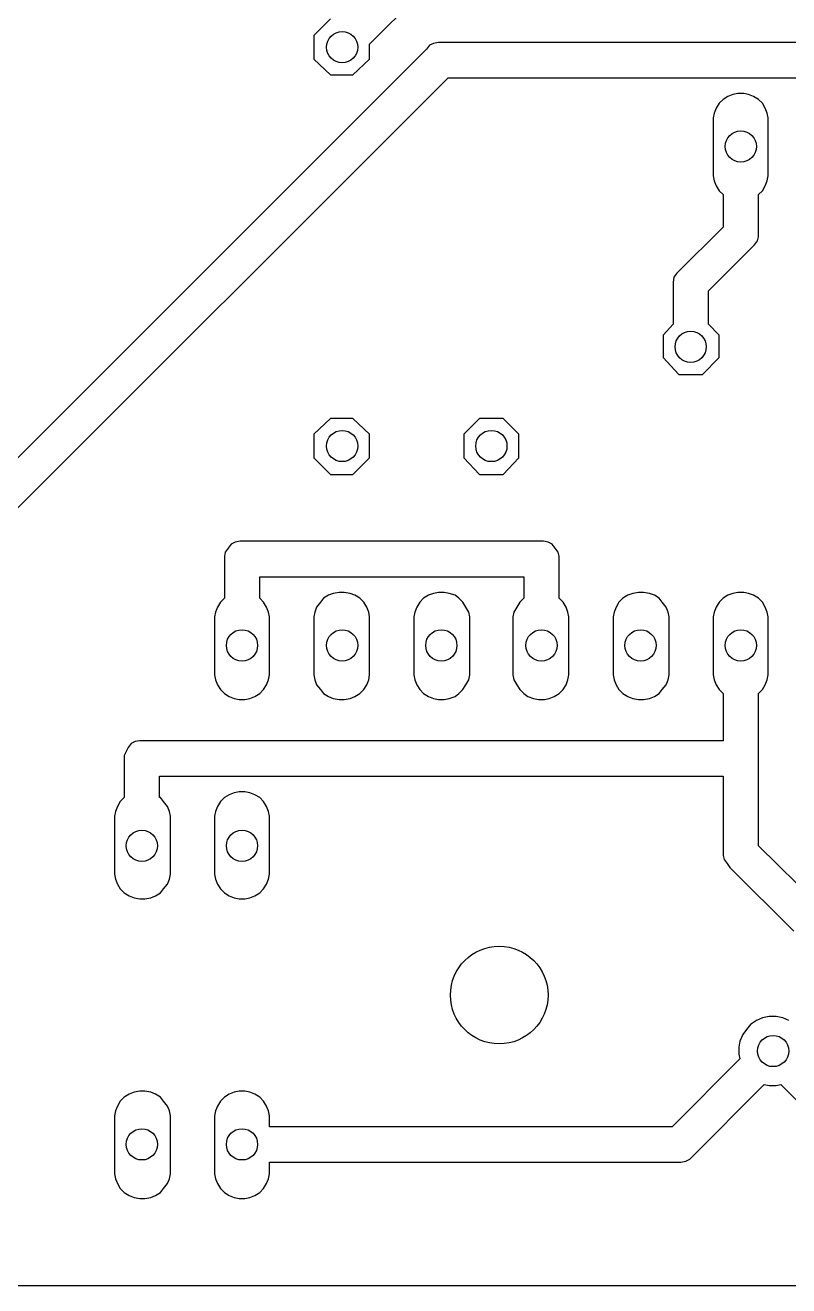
# Model space of a CAD drawing. Extents: x -4463 to -4217, y -2637 to -2584.
# Drawn here: x -4430.09 to -4410.53, y -2637.39 to -2605.13 of the extents above; entities that cross this region are included whole.
import ezdxf

# ---------------------------------------------------------------- set-up
doc = ezdxf.new("R2010")
doc.units = 0
doc.header["$MEASUREMENT"] = 0
for name, color, linetype in [('OBRYS', 7, 'Continuous'), ('SCIEZKI', 3, 'Continuous'), ('WIERCENIA', 10, 'Continuous')]:
    doc.layers.add(name, color=color, linetype=linetype)

msp = doc.modelspace()

# ---------------------------------------------------------------- linework, layer by layer
at = {"layer": 'OBRYS'}
msp.add_line((-4346.426, -2637.392), (-4461.793, -2637.392), dxfattribs=at)
msp.add_line((-4346.426, -2637.392), (-4461.793, -2637.392), dxfattribs=at)
at = {"layer": 'SCIEZKI'}
for p, q in [((-4421.267, -2605.615), (-4416.692, -2601.039)), ((-4422.273, -2604.961), (-4422.7, -2605.389)), ((-4422.7, -2605.389), (-4422.7, -2605.992)), ((-4422.7, -2605.389), (-4422.7, -2605.389)), ((-4419.809, -2605.74), (-4440.902, -2626.808)), ((-4421.267, -2605.992), (-4421.267, -2605.615)), ((-4419.734, -2605.64), (-4419.809, -2605.74)), ((-4419.633, -2605.59), (-4419.734, -2605.64)), ((-4419.508, -2605.565), (-4419.633, -2605.59)), ((-4404.046, -2605.565), (-4419.508, -2605.565)), ((-4422.7, -2605.992), (-4422.273, -2606.394)), ((-4421.695, -2606.394), (-4421.267, -2605.992)), ((-4422.273, -2606.394), (-4421.695, -2606.394)), ((-4440.097, -2627.285), (-4419.256, -2606.47)), ((-4419.256, -2606.47), (-4404.549, -2606.47)), ((-4412.217, -2607.023), (-4412.318, -2607.123)), ((-4412.091, -2606.947), (-4412.217, -2607.023)), ((-4411.966, -2606.897), (-4412.091, -2606.947)), ((-4411.84, -2606.872), (-4411.966, -2606.897)), ((-4411.689, -2606.872), (-4411.84, -2606.872)), ((-4411.563, -2606.897), (-4411.689, -2606.872)), ((-4411.438, -2606.947), (-4411.563, -2606.897)), ((-4411.312, -2607.023), (-4411.438, -2606.947)), ((-4411.211, -2607.123), (-4411.312, -2607.023)), ((-4412.443, -2607.375), (-4412.468, -2607.5)), ((-4412.393, -2607.249), (-4412.443, -2607.375)), ((-4412.318, -2607.123), (-4412.393, -2607.249)), ((-4411.136, -2607.249), (-4411.211, -2607.123)), ((-4411.086, -2607.375), (-4411.136, -2607.249)), ((-4411.061, -2607.5), (-4411.086, -2607.375)), ((-4412.468, -2607.5), (-4412.468, -2608.984)), ((-4411.061, -2608.984), (-4411.061, -2607.5)), ((-4412.468, -2608.984), (-4412.443, -2609.109)), ((-4411.086, -2609.109), (-4411.061, -2608.984)), ((-4412.443, -2609.109), (-4412.393, -2609.235)), ((-4412.393, -2609.235), (-4412.318, -2609.361)), ((-4411.211, -2609.361), (-4411.136, -2609.235)), ((-4411.136, -2609.235), (-4411.086, -2609.109)), ((-4412.318, -2609.361), (-4412.217, -2609.461)), ((-4412.217, -2609.461), (-4412.217, -2609.461)), ((-4412.217, -2609.461), (-4412.217, -2610.291)), ((-4411.312, -2609.461), (-4411.211, -2609.361)), ((-4411.312, -2610.542), (-4411.312, -2609.461)), ((-4411.312, -2609.461), (-4411.312, -2609.461)), ((-4412.217, -2610.291), (-4413.399, -2611.472)), ((-4411.412, -2610.743), (-4411.337, -2610.643)), ((-4411.337, -2610.643), (-4411.312, -2610.542)), ((-4412.594, -2611.925), (-4411.412, -2610.743)), ((-4413.474, -2611.573), (-4413.499, -2611.699)), ((-4413.399, -2611.472), (-4413.474, -2611.573)), ((-4413.499, -2611.699), (-4413.499, -2612.78)), ((-4412.594, -2612.78), (-4412.594, -2611.925)), ((-4413.499, -2612.78), (-4413.75, -2613.056)), ((-4412.318, -2613.056), (-4412.594, -2612.78)), ((-4413.75, -2613.056), (-4413.75, -2613.634)), ((-4413.75, -2613.056), (-4413.75, -2613.056)), ((-4412.318, -2613.634), (-4412.318, -2613.056)), ((-4413.75, -2613.634), (-4413.348, -2614.062)), ((-4412.745, -2614.062), (-4412.318, -2613.634)), ((-4413.348, -2614.062), (-4412.745, -2614.062)), ((-4422.273, -2615.193), (-4422.7, -2615.595)), ((-4421.695, -2615.193), (-4422.273, -2615.193)), ((-4421.267, -2615.595), (-4421.695, -2615.193)), ((-4418.452, -2615.193), (-4418.854, -2615.595)), ((-4417.848, -2615.193), (-4418.452, -2615.193)), ((-4417.446, -2615.595), (-4417.848, -2615.193)), ((-4422.7, -2615.595), (-4422.7, -2616.199)), ((-4422.7, -2615.595), (-4422.7, -2615.595)), ((-4421.267, -2616.199), (-4421.267, -2615.595)), ((-4418.854, -2615.595), (-4418.854, -2616.199)), ((-4418.854, -2615.595), (-4418.854, -2615.595)), ((-4417.446, -2616.199), (-4417.446, -2615.595)), ((-4422.7, -2616.199), (-4422.273, -2616.626)), ((-4421.695, -2616.626), (-4421.267, -2616.199)), ((-4418.854, -2616.199), (-4418.452, -2616.626)), ((-4417.848, -2616.626), (-4417.446, -2616.199)), ((-4422.273, -2616.626), (-4421.695, -2616.626)), ((-4418.452, -2616.626), (-4417.848, -2616.626)), ((-4424.712, -2618.361), (-4424.812, -2618.411)), ((-4424.586, -2618.336), (-4424.712, -2618.361)), ((-4416.818, -2618.336), (-4424.586, -2618.336)), ((-4416.692, -2618.361), (-4416.818, -2618.336)), ((-4416.591, -2618.411), (-4416.692, -2618.361)), ((-4424.963, -2618.612), (-4424.988, -2618.713)), ((-4424.988, -2618.713), (-4424.988, -2619.794)), ((-4424.888, -2618.512), (-4424.963, -2618.612)), ((-4424.812, -2618.411), (-4424.888, -2618.512)), ((-4416.516, -2618.512), (-4416.591, -2618.411)), ((-4416.44, -2618.612), (-4416.516, -2618.512)), ((-4416.415, -2618.713), (-4416.44, -2618.612)), ((-4416.415, -2619.794), (-4416.415, -2618.713)), ((-4424.083, -2619.794), (-4424.083, -2619.241)), ((-4424.083, -2619.241), (-4417.32, -2619.241)), ((-4417.32, -2619.241), (-4417.32, -2619.794)), ((-4422.198, -2619.668), (-4422.323, -2619.718)), ((-4422.047, -2619.643), (-4422.198, -2619.668)), ((-4421.921, -2619.643), (-4422.047, -2619.643)), ((-4421.77, -2619.668), (-4421.921, -2619.643)), ((-4421.644, -2619.718), (-4421.77, -2619.668)), ((-4419.633, -2619.668), (-4419.759, -2619.718)), ((-4419.508, -2619.643), (-4419.633, -2619.668)), ((-4419.357, -2619.643), (-4419.508, -2619.643)), ((-4419.231, -2619.668), (-4419.357, -2619.643)), ((-4419.08, -2619.718), (-4419.231, -2619.668)), ((-4414.53, -2619.668), (-4414.656, -2619.718)), ((-4414.379, -2619.643), (-4414.53, -2619.668)), ((-4414.253, -2619.643), (-4414.379, -2619.643)), ((-4414.102, -2619.668), (-4414.253, -2619.643)), ((-4413.977, -2619.718), (-4414.102, -2619.668)), ((-4411.966, -2619.668), (-4412.091, -2619.718)), ((-4411.84, -2619.643), (-4411.966, -2619.668)), ((-4411.689, -2619.643), (-4411.84, -2619.643)), ((-4411.563, -2619.668), (-4411.689, -2619.643)), ((-4411.438, -2619.718), (-4411.563, -2619.668)), ((-4425.089, -2619.894), (-4425.164, -2620.02)), ((-4424.988, -2619.794), (-4425.089, -2619.894)), ((-4424.988, -2619.794), (-4424.988, -2619.794)), ((-4423.982, -2619.894), (-4424.083, -2619.794)), ((-4424.083, -2619.794), (-4424.083, -2619.794)), ((-4423.907, -2620.02), (-4423.982, -2619.894)), ((-4422.524, -2619.894), (-4422.625, -2620.02)), ((-4422.449, -2619.794), (-4422.524, -2619.894)), ((-4422.323, -2619.718), (-4422.449, -2619.794)), ((-4421.519, -2619.794), (-4421.644, -2619.718)), ((-4421.418, -2619.894), (-4421.519, -2619.794)), ((-4421.343, -2620.02), (-4421.418, -2619.894)), ((-4419.985, -2619.894), (-4420.061, -2620.02)), ((-4419.885, -2619.794), (-4419.985, -2619.894)), ((-4419.759, -2619.718), (-4419.885, -2619.794)), ((-4418.98, -2619.794), (-4419.08, -2619.718)), ((-4418.879, -2619.894), (-4418.98, -2619.794)), ((-4418.804, -2620.02), (-4418.879, -2619.894)), ((-4417.421, -2619.894), (-4417.496, -2620.02)), ((-4417.32, -2619.794), (-4417.421, -2619.894)), ((-4417.32, -2619.794), (-4417.32, -2619.794)), ((-4416.315, -2619.894), (-4416.415, -2619.794)), ((-4416.415, -2619.794), (-4416.415, -2619.794)), ((-4416.239, -2620.02), (-4416.315, -2619.894)), ((-4414.882, -2619.894), (-4414.957, -2620.02)), ((-4414.781, -2619.794), (-4414.882, -2619.894)), ((-4414.656, -2619.718), (-4414.781, -2619.794)), ((-4413.851, -2619.794), (-4413.977, -2619.718)), ((-4413.776, -2619.894), (-4413.851, -2619.794)), ((-4413.675, -2620.02), (-4413.776, -2619.894)), ((-4412.318, -2619.894), (-4412.393, -2620.02)), ((-4412.217, -2619.794), (-4412.318, -2619.894)), ((-4412.091, -2619.718), (-4412.217, -2619.794)), ((-4411.312, -2619.794), (-4411.438, -2619.718)), ((-4411.211, -2619.894), (-4411.312, -2619.794)), ((-4411.136, -2620.02), (-4411.211, -2619.894)), ((-4425.214, -2620.146), (-4425.239, -2620.271)), ((-4425.239, -2620.271), (-4425.239, -2621.755)), ((-4425.164, -2620.02), (-4425.214, -2620.146)), ((-4423.857, -2620.146), (-4423.907, -2620.02)), ((-4423.832, -2620.271), (-4423.857, -2620.146)), ((-4423.832, -2621.755), (-4423.832, -2620.271)), ((-4422.675, -2620.146), (-4422.7, -2620.271)), ((-4422.7, -2620.271), (-4422.7, -2621.755)), ((-4422.625, -2620.02), (-4422.675, -2620.146)), ((-4421.292, -2620.146), (-4421.343, -2620.02)), ((-4421.267, -2620.271), (-4421.292, -2620.146)), ((-4421.267, -2621.755), (-4421.267, -2620.271)), ((-4420.111, -2620.146), (-4420.136, -2620.271)), ((-4420.136, -2620.271), (-4420.136, -2621.755)), ((-4420.061, -2620.02), (-4420.111, -2620.146)), ((-4418.728, -2620.146), (-4418.804, -2620.02)), ((-4418.703, -2620.271), (-4418.728, -2620.146)), ((-4418.703, -2621.755), (-4418.703, -2620.271)), ((-4417.572, -2620.146), (-4417.597, -2620.271)), ((-4417.597, -2620.271), (-4417.597, -2621.755)), ((-4417.496, -2620.02), (-4417.572, -2620.146)), ((-4416.189, -2620.146), (-4416.239, -2620.02)), ((-4416.164, -2620.271), (-4416.189, -2620.146)), ((-4416.164, -2621.755), (-4416.164, -2620.271)), ((-4415.007, -2620.146), (-4415.033, -2620.271)), ((-4415.033, -2620.271), (-4415.033, -2621.755)), ((-4414.957, -2620.02), (-4415.007, -2620.146)), ((-4413.625, -2620.146), (-4413.675, -2620.02)), ((-4413.6, -2620.271), (-4413.625, -2620.146)), ((-4413.6, -2621.755), (-4413.6, -2620.271)), ((-4412.443, -2620.146), (-4412.468, -2620.271)), ((-4412.468, -2620.271), (-4412.468, -2621.755)), ((-4412.393, -2620.02), (-4412.443, -2620.146)), ((-4411.086, -2620.146), (-4411.136, -2620.02)), ((-4411.061, -2620.271), (-4411.086, -2620.146)), ((-4411.061, -2621.755), (-4411.061, -2620.271)), ((-4425.239, -2621.755), (-4425.214, -2621.88)), ((-4425.214, -2621.88), (-4425.164, -2622.006)), ((-4423.907, -2622.006), (-4423.857, -2621.88)), ((-4423.857, -2621.88), (-4423.832, -2621.755)), ((-4423.832, -2621.755), (-4423.832, -2621.755)), ((-4422.7, -2621.755), (-4422.675, -2621.88)), ((-4422.675, -2621.88), (-4422.625, -2622.006)), ((-4421.343, -2622.006), (-4421.292, -2621.88)), ((-4421.292, -2621.88), (-4421.267, -2621.755)), ((-4421.267, -2621.755), (-4421.267, -2621.755)), ((-4420.136, -2621.755), (-4420.111, -2621.88)), ((-4420.111, -2621.88), (-4420.061, -2622.006)), ((-4418.804, -2622.006), (-4418.728, -2621.88)), ((-4418.728, -2621.88), (-4418.703, -2621.755)), ((-4418.703, -2621.755), (-4418.703, -2621.755)), ((-4417.597, -2621.755), (-4417.572, -2621.88)), ((-4417.572, -2621.88), (-4417.496, -2622.006)), ((-4416.239, -2622.006), (-4416.189, -2621.88)), ((-4416.189, -2621.88), (-4416.164, -2621.755)), ((-4415.033, -2621.755), (-4415.007, -2621.88)), ((-4415.007, -2621.88), (-4414.957, -2622.006)), ((-4413.675, -2622.006), (-4413.625, -2621.88)), ((-4413.625, -2621.88), (-4413.6, -2621.755)), ((-4413.6, -2621.755), (-4413.6, -2621.755)), ((-4412.468, -2621.755), (-4412.443, -2621.88)), ((-4412.443, -2621.88), (-4412.393, -2622.006)), ((-4411.136, -2622.006), (-4411.086, -2621.88)), ((-4411.086, -2621.88), (-4411.061, -2621.755)), ((-4411.061, -2621.755), (-4411.061, -2621.755)), ((-4425.164, -2622.006), (-4425.089, -2622.132)), ((-4425.089, -2622.132), (-4424.988, -2622.232)), ((-4424.988, -2622.232), (-4424.862, -2622.308)), ((-4424.209, -2622.308), (-4424.083, -2622.232)), ((-4424.083, -2622.232), (-4423.982, -2622.132)), ((-4423.982, -2622.132), (-4423.907, -2622.006)), ((-4422.625, -2622.006), (-4422.524, -2622.132)), ((-4422.524, -2622.132), (-4422.449, -2622.232)), ((-4422.449, -2622.232), (-4422.323, -2622.308)), ((-4421.644, -2622.308), (-4421.519, -2622.232)), ((-4421.519, -2622.232), (-4421.418, -2622.132)), ((-4421.418, -2622.132), (-4421.343, -2622.006)), ((-4420.061, -2622.006), (-4419.985, -2622.132)), ((-4419.985, -2622.132), (-4419.885, -2622.232)), ((-4419.885, -2622.232), (-4419.759, -2622.308)), ((-4419.08, -2622.308), (-4418.98, -2622.232)), ((-4418.98, -2622.232), (-4418.879, -2622.132)), ((-4418.879, -2622.132), (-4418.804, -2622.006)), ((-4417.496, -2622.006), (-4417.421, -2622.132)), ((-4417.421, -2622.132), (-4417.32, -2622.232)), ((-4417.32, -2622.232), (-4417.22, -2622.308)), ((-4416.541, -2622.308), (-4416.415, -2622.232)), ((-4416.415, -2622.232), (-4416.315, -2622.132)), ((-4416.315, -2622.132), (-4416.239, -2622.006)), ((-4414.957, -2622.006), (-4414.882, -2622.132)), ((-4414.882, -2622.132), (-4414.781, -2622.232)), ((-4414.781, -2622.232), (-4414.656, -2622.308)), ((-4413.977, -2622.308), (-4413.851, -2622.232)), ((-4413.851, -2622.232), (-4413.776, -2622.132)), ((-4413.776, -2622.132), (-4413.675, -2622.006)), ((-4412.393, -2622.006), (-4412.318, -2622.132)), ((-4412.318, -2622.132), (-4412.217, -2622.232)), ((-4412.217, -2622.232), (-4412.217, -2622.232)), ((-4412.217, -2622.232), (-4412.217, -2623.439)), ((-4411.312, -2622.232), (-4411.211, -2622.132)), ((-4411.312, -2626.129), (-4411.312, -2622.232)), ((-4411.312, -2622.232), (-4411.312, -2622.232)), ((-4411.211, -2622.132), (-4411.136, -2622.006)), ((-4424.862, -2622.308), (-4424.737, -2622.358)), ((-4424.737, -2622.358), (-4424.611, -2622.383)), ((-4424.611, -2622.383), (-4424.46, -2622.383)), ((-4424.46, -2622.383), (-4424.334, -2622.358)), ((-4424.334, -2622.358), (-4424.209, -2622.308)), ((-4422.323, -2622.308), (-4422.198, -2622.358)), ((-4422.198, -2622.358), (-4422.047, -2622.383)), ((-4422.047, -2622.383), (-4421.921, -2622.383)), ((-4421.921, -2622.383), (-4421.77, -2622.358)), ((-4421.77, -2622.358), (-4421.644, -2622.308)), ((-4419.759, -2622.308), (-4419.633, -2622.358)), ((-4419.633, -2622.358), (-4419.508, -2622.383)), ((-4419.508, -2622.383), (-4419.357, -2622.383)), ((-4419.357, -2622.383), (-4419.231, -2622.358)), ((-4419.231, -2622.358), (-4419.08, -2622.308)), ((-4417.22, -2622.308), (-4417.069, -2622.358)), ((-4417.069, -2622.358), (-4416.943, -2622.383)), ((-4416.943, -2622.383), (-4416.792, -2622.383)), ((-4416.792, -2622.383), (-4416.667, -2622.358)), ((-4416.667, -2622.358), (-4416.541, -2622.308)), ((-4414.656, -2622.308), (-4414.53, -2622.358)), ((-4414.53, -2622.358), (-4414.379, -2622.383)), ((-4414.379, -2622.383), (-4414.253, -2622.383)), ((-4414.253, -2622.383), (-4414.102, -2622.358)), ((-4414.102, -2622.358), (-4413.977, -2622.308)), ((-4427.376, -2623.514), (-4427.452, -2623.615)), ((-4427.276, -2623.464), (-4427.376, -2623.514)), ((-4427.15, -2623.439), (-4427.276, -2623.464)), ((-4412.217, -2623.439), (-4427.15, -2623.439)), ((-4427.502, -2623.716), (-4427.552, -2623.816)), ((-4427.552, -2623.816), (-4427.552, -2624.897)), ((-4427.452, -2623.615), (-4427.502, -2623.716)), ((-4426.647, -2624.897), (-4426.647, -2624.344)), ((-4426.647, -2624.344), (-4412.217, -2624.344)), ((-4412.217, -2624.344), (-4412.217, -2626.38)), ((-4424.862, -2624.822), (-4424.988, -2624.897)), ((-4424.737, -2624.771), (-4424.862, -2624.822)), ((-4424.611, -2624.746), (-4424.737, -2624.771)), ((-4424.46, -2624.746), (-4424.611, -2624.746)), ((-4424.334, -2624.771), (-4424.46, -2624.746)), ((-4424.209, -2624.822), (-4424.334, -2624.771)), ((-4424.083, -2624.897), (-4424.209, -2624.822)), ((-4427.728, -2625.123), (-4427.779, -2625.249)), ((-4427.653, -2624.998), (-4427.728, -2625.123)), ((-4427.552, -2624.897), (-4427.653, -2624.998)), ((-4427.552, -2624.897), (-4427.552, -2624.897)), ((-4426.622, -2624.897), (-4426.647, -2624.897)), ((-4426.547, -2624.998), (-4426.622, -2624.897)), ((-4426.446, -2625.123), (-4426.547, -2624.998)), ((-4426.396, -2625.249), (-4426.446, -2625.123)), ((-4425.164, -2625.123), (-4425.214, -2625.249)), ((-4425.089, -2624.998), (-4425.164, -2625.123)), ((-4424.988, -2624.897), (-4425.089, -2624.998)), ((-4423.982, -2624.998), (-4424.083, -2624.897)), ((-4423.907, -2625.123), (-4423.982, -2624.998)), ((-4423.857, -2625.249), (-4423.907, -2625.123)), ((-4427.779, -2625.249), (-4427.804, -2625.375)), ((-4427.804, -2625.375), (-4427.804, -2626.858)), ((-4426.371, -2625.375), (-4426.396, -2625.249)), ((-4426.371, -2626.858), (-4426.371, -2625.375)), ((-4425.214, -2625.249), (-4425.239, -2625.375)), ((-4425.239, -2625.375), (-4425.239, -2626.858)), ((-4425.239, -2625.375), (-4425.239, -2625.375)), ((-4423.832, -2625.375), (-4423.857, -2625.249)), ((-4423.832, -2626.858), (-4423.832, -2625.375)), ((-4409.753, -2627.663), (-4411.312, -2626.129)), ((-4412.217, -2626.38), (-4412.192, -2626.481)), ((-4412.192, -2626.481), (-4412.116, -2626.582)), ((-4412.116, -2626.582), (-4412.041, -2626.682)), ((-4412.041, -2626.682), (-4410.407, -2628.316)), ((-4427.804, -2626.858), (-4427.779, -2626.984)), ((-4427.779, -2626.984), (-4427.728, -2627.109)), ((-4426.446, -2627.109), (-4426.396, -2626.984)), ((-4426.396, -2626.984), (-4426.371, -2626.858)), ((-4425.239, -2626.858), (-4425.214, -2626.984)), ((-4425.214, -2626.984), (-4425.164, -2627.109)), ((-4423.907, -2627.109), (-4423.857, -2626.984)), ((-4423.857, -2626.984), (-4423.832, -2626.858)), ((-4427.728, -2627.109), (-4427.653, -2627.235)), ((-4427.653, -2627.235), (-4427.552, -2627.336)), ((-4427.552, -2627.336), (-4427.427, -2627.411)), ((-4427.427, -2627.411), (-4427.301, -2627.461)), ((-4426.874, -2627.461), (-4426.748, -2627.411)), ((-4426.748, -2627.411), (-4426.622, -2627.336)), ((-4426.622, -2627.336), (-4426.547, -2627.235)), ((-4426.547, -2627.235), (-4426.446, -2627.109)), ((-4425.164, -2627.109), (-4425.089, -2627.235)), ((-4425.089, -2627.235), (-4424.988, -2627.336)), ((-4424.988, -2627.336), (-4424.862, -2627.411)), ((-4424.862, -2627.411), (-4424.737, -2627.461)), ((-4424.334, -2627.461), (-4424.209, -2627.411)), ((-4424.209, -2627.411), (-4424.083, -2627.336)), ((-4424.083, -2627.336), (-4423.982, -2627.235)), ((-4423.982, -2627.235), (-4423.907, -2627.109)), ((-4427.301, -2627.461), (-4427.15, -2627.487)), ((-4427.15, -2627.487), (-4427.024, -2627.487)), ((-4427.024, -2627.487), (-4426.874, -2627.461)), ((-4424.737, -2627.461), (-4424.611, -2627.487)), ((-4424.611, -2627.487), (-4424.46, -2627.487)), ((-4424.46, -2627.487), (-4424.334, -2627.461)), ((-4411.362, -2630.604), (-4411.513, -2630.705)), ((-4411.211, -2630.529), (-4411.362, -2630.604)), ((-4411.035, -2630.503), (-4411.211, -2630.529)), ((-4410.859, -2630.503), (-4411.035, -2630.503)), ((-4410.683, -2630.529), (-4410.859, -2630.503)), ((-4410.533, -2630.604), (-4410.683, -2630.529)), ((-4411.714, -2630.956), (-4411.79, -2631.132)), ((-4411.614, -2630.83), (-4411.714, -2630.956)), ((-4411.513, -2630.705), (-4411.614, -2630.83)), ((-4411.79, -2631.132), (-4411.815, -2631.283)), ((-4411.815, -2631.283), (-4411.815, -2631.459)), ((-4411.79, -2631.584), (-4413.524, -2633.319)), ((-4411.815, -2631.459), (-4411.79, -2631.584)), ((-4413.072, -2634.149), (-4411.161, -2632.238)), ((-4411.161, -2632.238), (-4411.035, -2632.263)), ((-4411.035, -2632.263), (-4410.859, -2632.263)), ((-4410.859, -2632.263), (-4410.734, -2632.238)), ((-4410.734, -2632.238), (-4409.502, -2633.47)), ((-4427.552, -2632.565), (-4427.653, -2632.665)), ((-4427.427, -2632.489), (-4427.552, -2632.565)), ((-4427.301, -2632.439), (-4427.427, -2632.489)), ((-4427.15, -2632.414), (-4427.301, -2632.439)), ((-4427.024, -2632.414), (-4427.15, -2632.414)), ((-4426.874, -2632.439), (-4427.024, -2632.414)), ((-4426.748, -2632.489), (-4426.874, -2632.439)), ((-4426.622, -2632.565), (-4426.748, -2632.489)), ((-4426.547, -2632.665), (-4426.622, -2632.565)), ((-4424.988, -2632.565), (-4425.089, -2632.665)), ((-4424.862, -2632.489), (-4424.988, -2632.565)), ((-4424.737, -2632.439), (-4424.862, -2632.489)), ((-4424.611, -2632.414), (-4424.737, -2632.439)), ((-4424.46, -2632.414), (-4424.611, -2632.414)), ((-4424.334, -2632.439), (-4424.46, -2632.414)), ((-4424.209, -2632.489), (-4424.334, -2632.439)), ((-4424.083, -2632.565), (-4424.209, -2632.489)), ((-4423.982, -2632.665), (-4424.083, -2632.565)), ((-4427.728, -2632.791), (-4427.779, -2632.917)), ((-4427.653, -2632.665), (-4427.728, -2632.791)), ((-4426.446, -2632.791), (-4426.547, -2632.665)), ((-4426.396, -2632.917), (-4426.446, -2632.791)), ((-4425.164, -2632.791), (-4425.214, -2632.917)), ((-4425.089, -2632.665), (-4425.164, -2632.791)), ((-4423.907, -2632.791), (-4423.982, -2632.665)), ((-4423.857, -2632.917), (-4423.907, -2632.791)), ((-4427.779, -2632.917), (-4427.804, -2633.043)), ((-4427.804, -2633.043), (-4427.804, -2634.526)), ((-4427.804, -2633.043), (-4427.804, -2633.043)), ((-4426.371, -2633.043), (-4426.396, -2632.917)), ((-4426.371, -2634.526), (-4426.371, -2633.043)), ((-4425.214, -2632.917), (-4425.239, -2633.043)), ((-4425.239, -2633.043), (-4425.239, -2634.526)), ((-4423.832, -2633.043), (-4423.857, -2632.917)), ((-4423.832, -2633.319), (-4423.832, -2633.043)), ((-4413.524, -2633.319), (-4423.832, -2633.319)), ((-4413.298, -2634.224), (-4413.172, -2634.199)), ((-4413.172, -2634.199), (-4413.072, -2634.149)), ((-4423.832, -2634.526), (-4423.832, -2634.224)), ((-4423.832, -2634.224), (-4413.298, -2634.224)), ((-4427.804, -2634.526), (-4427.779, -2634.651)), ((-4427.779, -2634.651), (-4427.728, -2634.777)), ((-4427.728, -2634.777), (-4427.653, -2634.903)), ((-4426.547, -2634.903), (-4426.446, -2634.777)), ((-4426.446, -2634.777), (-4426.396, -2634.651)), ((-4426.396, -2634.651), (-4426.371, -2634.526)), ((-4425.239, -2634.526), (-4425.214, -2634.651)), ((-4425.214, -2634.651), (-4425.164, -2634.777)), ((-4425.164, -2634.777), (-4425.089, -2634.903)), ((-4423.982, -2634.903), (-4423.907, -2634.777)), ((-4423.907, -2634.777), (-4423.857, -2634.651)), ((-4423.857, -2634.651), (-4423.832, -2634.526)), ((-4427.653, -2634.903), (-4427.552, -2635.003)), ((-4427.552, -2635.003), (-4427.427, -2635.079)), ((-4427.427, -2635.079), (-4427.301, -2635.129)), ((-4427.301, -2635.129), (-4427.15, -2635.154)), ((-4427.15, -2635.154), (-4427.024, -2635.154)), ((-4427.024, -2635.154), (-4426.874, -2635.129)), ((-4426.874, -2635.129), (-4426.748, -2635.079)), ((-4426.748, -2635.079), (-4426.622, -2635.003)), ((-4426.622, -2635.003), (-4426.547, -2634.903)), ((-4425.089, -2634.903), (-4424.988, -2635.003)), ((-4424.988, -2635.003), (-4424.862, -2635.079)), ((-4424.862, -2635.079), (-4424.737, -2635.129)), ((-4424.737, -2635.129), (-4424.611, -2635.154)), ((-4424.611, -2635.154), (-4424.46, -2635.154)), ((-4424.46, -2635.154), (-4424.334, -2635.129)), ((-4424.334, -2635.129), (-4424.209, -2635.079)), ((-4424.209, -2635.079), (-4424.083, -2635.003)), ((-4424.083, -2635.003), (-4423.982, -2634.903))]:
    msp.add_line(p, q, dxfattribs=at)
at = {"layer": 'WIERCENIA', "linetype": 'Continuous'}
for centre, radius in [((-4421.971, -2605.69), 0.4), ((-4411.764, -2608.229), 0.4), ((-4413.047, -2613.358), 0.4), ((-4421.971, -2615.897), 0.4), ((-4418.15, -2615.897), 0.4), ((-4424.536, -2621), 0.4), ((-4421.971, -2621), 0.4), ((-4419.432, -2621), 0.4), ((-4416.868, -2621), 0.4), ((-4414.329, -2621), 0.4), ((-4411.764, -2621), 0.4), ((-4427.1, -2626.129), 0.4), ((-4424.536, -2626.129), 0.4), ((-4417.949, -2629.95), 1.25), ((-4410.935, -2631.383), 0.4), ((-4427.1, -2633.772), 0.4), ((-4424.536, -2633.772), 0.4)]:
    msp.add_circle(centre, radius, dxfattribs=at)

doc.saveas('drawing.dxf')
